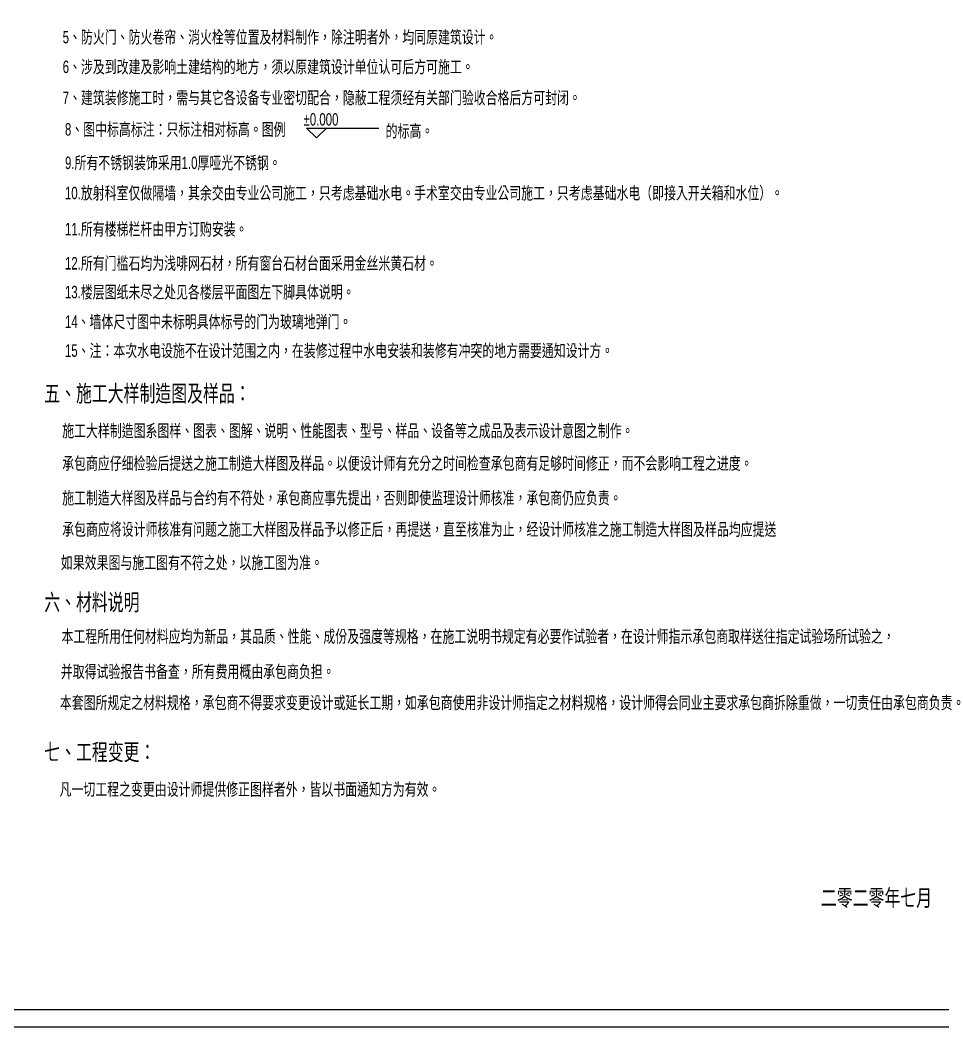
# Paper-space layout 'Layout1' of a CAD drawing. Extents: x -33 to 1767, y -6 to 331.
# Drawn here: x 1512.6 to 1679.8, y 13.9 to 196.3 of the extents above; entities that cross this region are included whole.
import ezdxf

# ---------------------------------------------------------------- set-up
doc = ezdxf.new("R2010")
doc.units = 0
doc.header["$LTSCALE"] = 10
doc.header["$MEASUREMENT"] = 0
for name, color, linetype in [('P-Text  平面文字', 9, 'Continuous'), ('图框', 7, 'Continuous'), ('平面家具(活动)', 134, 'Continuous')]:
    doc.layers.add(name, color=color, linetype=linetype)
doc.styles.add('PDC DIM', font='PMingLiU-ExtB.ttf', dxfattribs={"width": 0.8})

# ---------------------------------------------------------------- blocks, each defined once
blk = doc.blocks.new('A$C2F647F21')
at = {"layer": '图框'}
for points in [[(440, 20), (440, 316.97), (20, 316.97), (20, 20)], [(436.93, 23.07), (36.61, 23.07), (36.6, 313.9), (436.92, 313.9)]]:
    blk.add_lwpolyline(points, close=True, dxfattribs=at)
at = {"layer": '图框', "style": 'PDC DIM'}
for tag, p, height in [('CLIENT', (412, 222.8), 2.83), ('PROJECT', (405.4, 206.44), 2.83), ('SCALE', (420.59, 145.41), 2.12), ('DATE', (420.59, 135.26), 2.12), ('DRAWINGTITLE', (405.71, 114.29), 2.83), ('SHEETNO', (411.05, 86.09), 2.83)]:
    blk.add_attdef(tag, p, '', height=height, dxfattribs=at)

psp = doc.layouts.get("Layout1")

# ---------------------------------------------------------------- linework, layer by layer
at = {"layer": 'P-Text  平面文字'}
for p, q in [((1564.5, 176.75), (1577.61, 176.75)), ((1564.5, 176.75), (1566.31, 175.01)), ((1568.12, 176.75), (1566.31, 175.01))]:
    psp.add_line(p, q, dxfattribs=at)

# ---------------------------------------------------------------- block references
at = {"layer": '平面家具(活动)', "linetype": 'ByBlock'}
psp.add_blockref('A$C2F647F21', (1307.09, -6.12), dxfattribs=at)

# ---------------------------------------------------------------- texts
at = {"layer": 'P-Text  平面文字', "style": 'PDC DIM', "width": 0.7}
for s, height, p in [('5、防火门、防火卷帘、消火栓等位置及材料制作，除注明者外，均同原建筑设计。', 2.2587, (1520.31, 192.13)), ('6、涉及到改建及影响土建结构的地方，须以原建筑设计单位认可后方可施工。', 2.2587, (1520.31, 186.74)), ('7、建筑装修施工时，需与其它各设备专业密切配合，隐蔽工程须经有关部门验收合格后方可封闭。', 2.2587, (1520.31, 181.14)), ('±0.000', 2.259, (1563.95, 177.22)), ('8、图中标高标注：只标注相对标高。图例', 2.2587, (1520.72, 175.41)), ('的标高。', 2.259, (1578.82, 175.11)), ('9.所有不锈钢装饰采用1.0厚哑光不锈钢。', 2.2587, (1520.72, 169.35)), ('10.放射科室仅做隔墙，其余交由专业公司施工，只考虑基础水电。手术室交由专业公司施工，只考虑基础水电（即接入开关箱和水位）。', 2.2587, (1520.72, 163.88)), ('11.所有楼梯栏杆由甲方订购安装。', 2.2587, (1520.72, 157.32)), ('12.所有门槛石均为浅啡网石材，所有窗台石材台面采用金丝米黄石材。', 2.2587, (1520.72, 151.14)), ('13.楼层图纸未尽之处见各楼层平面图左下脚具体说明。', 2.2587, (1520.72, 145.92)), ('14、墙体尺寸图中未标明具体标号的门为玻璃地弹门。', 2.2587, (1520.72, 140.55)), ('15、注：本次水电设施不在设计范围之内，在装修过程中水电安装和装修有冲突的地方需要通知设计方。', 2.2587, (1520.72, 135.31)), ('五、施工大样制造图及样品：', 3.0116, (1516.97, 127.18)), ('施工大样制造图系图样、图表、图解、说明、性能图表、型号、样品、设备等之成品及表示设计意图之制作。', 2.2587, (1520.22, 120.79)), ('承包商应仔细检验后提送之施工制造大样图及样品。以便设计师有充分之时间检查承包商有足够时间修正，而不会影响工程之进度。', 2.2587, (1520.22, 114.88)), ('施工制造大样图及样品与合约有不符处，承包商应事先提出，否则即使监理设计师核准，承包商仍应负责。', 2.2587, (1520.22, 108.61)), ('承包商应将设计师核准有问题之施工大样图及样品予以修正后，再提送，直至核准为止，经设计师核准之施工制造大样图及样品均应提送', 2.2587, (1520.22, 102.93)), ('如果效果图与施工图有不符之处，以施工图为准。', 2.2587, (1519.99, 96.89)), ('六、材料说明', 3.012, (1516.97, 89.34)), ('本工程所用任何材料应均为新品，其品质、性能、成份及强度等规格，在施工说明书规定有必要作试验者，在设计师指示承包商取样送往指定试验场所试验之，', 2.2587, (1520.1, 83.52)), ('并取得试验报告书备查，所有费用概由承包商负担。', 2.2587, (1519.97, 77.14)), ('本套图所规定之材料规格，承包商不得要求变更设计或延长工期，如承包商使用非设计师指定之材料规格，设计师得会同业主要求承包商拆除重做，一切责任由承包商负责。', 2.2587, (1519.79, 71.51)), ('七、工程变更：', 3.012, (1516.97, 62.19)), ('凡一切工程之变更由设计师提供修正图样者外，皆以书面通知方为有效。', 2.2587, (1519.74, 55.81)), ('二零二零年七月', 3.012, (1657.69, 35.76))]:
    psp.add_text(s, height=height, dxfattribs=at).set_placement(p)

doc.saveas('drawing.dxf')
